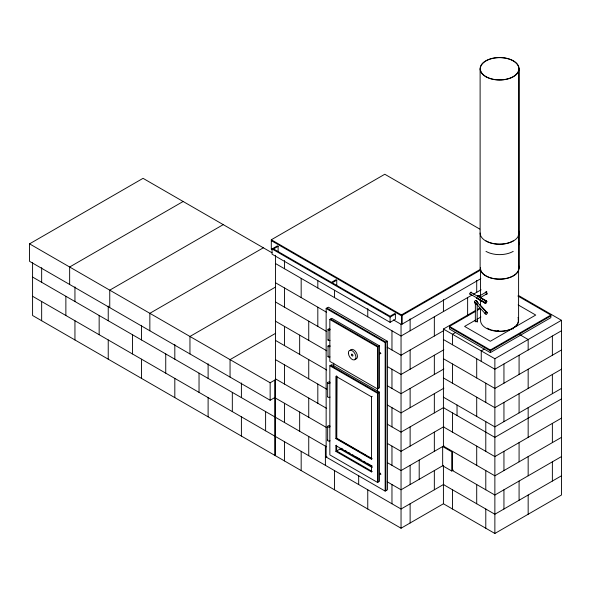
<?xml version="1.0" encoding="UTF-8"?>
<svg xmlns="http://www.w3.org/2000/svg" width="591" height="591" viewBox="0 0 591 591"><rect width="100%" height="100%" fill="white"/><g stroke="black" fill="none" stroke-linecap="round" stroke-linejoin="round"><path stroke-width="0.89" d="M485.248 303.19L484.982 302.607A1.285 0.739 -60 0 1 485.891 301.033C487.59 300.487 486.533 303.7 485.248 303.19L476.509 297.709M380.301 352.502L380.301 353.248L380.944 353.617M380.301 473.073L380.301 473.812L380.944 474.181M274.948 397.47L270.153 400.24L29.55 261.325L29.55 243.854L143.044 178.334L271.993 252.778M183.144 201.487L69.649 267.006L69.649 284.478M223.243 224.632L109.749 290.159L109.749 307.63M278.11 251.567L278.11 246.321L277.356 245.886L271.306 249.38L271.306 239.769L384.793 174.249L479.803 229.101M263.342 247.784L149.848 313.311L149.848 330.783M278.11 246.321L273.574 248.944L331.455 282.358L335.991 279.742L336.752 280.178L336.752 285.416M275.472 287.086L189.955 336.464L189.955 353.935M336.752 280.178L332.208 282.801L390.09 316.215L394.633 313.592L395.386 314.028L395.386 319.273L390.09 322.331L272.059 254.182L272.059 248.944L390.09 317.086L395.386 314.028M275.613 333.317L230.054 359.616L230.054 377.088M326.143 308.502L328.411 307.194L387.43 341.266L387.43 489.791L385.162 491.099L326.143 457.028L326.143 308.502L385.162 342.581L387.43 341.266M329.852 319.472L331.817 318.335L379.481 345.853L379.481 387.792L377.516 388.922L329.852 361.404L329.852 319.472L377.516 346.991L379.481 345.853M29.55 243.854L270.153 382.769L275.746 379.54M271.306 239.769L401.444 314.907L480.564 269.223M480.823 269.947L401.444 315.779L271.306 240.64M329.852 365.77L331.817 364.64L379.481 392.158L379.481 481.273L377.516 482.411L329.852 454.885L329.852 365.77L377.516 393.296L379.481 392.158M393.458 319.908L401.444 324.511L480.823 278.686M471.95 295.086L401.045 336.028L275.45 263.512M473.539 294.17L481.104 289.804M479.079 296.224L486.799 291.769A1.285 0.739 60 0 0 486.341 291.651M486.947 293.779L480.136 297.709L480.136 296.66L479.227 297.184L480.106 297.458M561.45 437.37L494.866 475.814L443.42 446.109L443.42 329.032L475.127 310.733M477.498 309.359L479.877 307.985M517.856 296.002L550.856 315.055L550.856 317.677L490.331 352.628L449.47 329.032L449.47 326.417L475.755 311.243M477.343 310.319L480.535 308.48M443.848 330.532L401.045 355.243L387.186 347.242M476.944 319.288L480.926 316.99M455.668 332.445L452.499 334.277L452.499 344.76M443.848 349.754L401.045 374.465L387.43 366.605M335.902 438.64L336.663 438.197L372.219 458.734L371.466 459.17L335.902 438.64L335.902 376.26L371.466 396.79L372.219 396.354M443.848 368.976L401.045 393.687L387.43 385.827M484.421 349.045L481.251 350.877L481.251 361.36M336.663 375.817L336.663 438.552L336.966 376.57M449.47 326.417L490.331 350.005L550.856 315.055M550.856 315.934L490.331 350.877L449.47 327.288M336.663 446.013L336.663 450.955L372.219 471.485L371.466 471.921L335.902 451.391L335.902 445.629L336.663 445.193M443.848 388.198L401.045 412.91L387.43 405.042M443.42 329.032L494.866 358.737L561.45 320.3L561.45 495.029L494.866 533.474L443.42 503.768L401.045 528.228L32.579 315.498L32.579 262.411M326.143 457.028L326.897 456.592M335.902 451.391L341.273 448.288L342.869 449.212M561.45 330.783L494.866 369.227L443.42 339.522M443.848 407.413L401.045 432.124L387.43 424.264M561.45 350.005L494.866 388.442L443.42 358.737M443.848 426.636L401.045 451.347L387.43 443.486M561.45 369.227L494.866 407.664L443.42 377.959M443.893 445.828L401.045 470.569L387.43 462.709M561.45 388.442L494.866 426.887L443.42 397.182M443.102 465.509L401.045 489.791L387.216 481.805M561.45 398.932L494.866 437.37L443.42 407.664M451.738 471.005L451.738 451.783L442.659 446.545L442.659 465.767L451.738 471.005L453.327 470.089M443.811 484.317L401.045 509.014L275.45 436.498M561.45 418.147L494.866 456.592L443.42 426.887M561.45 456.592L494.866 495.029L452.137 470.362M561.45 475.814L494.866 514.251L443.42 484.546M477.417 298.233L476.774 298.3M519.083 295.84L561.45 320.3M518.144 304.904L535.727 315.055L490.331 341.266L464.6 326.417L475.349 320.211A1.285 0.739 0 0 0 475.349 321.26A1.285 0.739 0 0 0 477.166 321.26A1.285 0.739 0 0 0 477.166 320.211M480.136 296.66L478.326 295.611L477.417 296.135A1.285 0.739 -60 0 1 478.289 296.409M479.685 297.066L486.674 301.1M479.464 297.088L486.762 301.299M470.754 294.392A1.285 0.739 -60 0 1 469.845 293.867A1.285 0.739 -60 0 1 470.754 292.294L486.799 301.558M469.845 293.867L485.891 303.124M476.538 297.967L485.654 303.227M476.627 298.167L485.433 303.249M519.836 334.713L528.162 339.522L528.162 350.005M401.444 323.639L402.198 324.075L402.198 315.343M326.897 308.066L385.916 342.137L385.916 490.663M275.45 282.734L326.66 312.299M330.605 319.029L378.277 346.555L378.277 388.486M275.45 301.949L326.705 331.544M275.45 321.172L326.705 350.766M330.605 365.334L378.277 392.86L378.277 481.968M275.45 340.394L326.705 369.988M275.45 359.616L326.705 389.203M275.45 378.838L326.705 408.425M275.45 380.582L274.689 380.146L274.689 455.284M275.45 398.053L326.705 427.648M336.663 438.552L339.027 439.918M340.608 440.834L359.579 451.783M361.16 452.691L366.686 455.89M368.267 456.799L369.848 457.715M345.262 450.593L346.858 451.517M348.454 452.44L350.049 453.356M352.443 454.738L354.039 455.661M355.634 456.584L361.219 459.805M363.613 461.187L365.208 462.11M366.804 463.034L372.389 466.255M335.902 445.629L371.466 466.159L371.466 471.921M340.061 448.99L372.278 467.592M32.579 277.053L274.689 416.84M275.45 417.276L326.609 446.818M32.579 296.276L274.689 436.062M476.797 301.211L478.038 302.577M479.892 304.624L487.331 312.809M475.659 300.509L486.194 312.107M475.659 302.607L477.521 304.653M474.521 301.905L485.056 313.503M552.371 336.028L552.371 355.243M552.371 374.465L552.371 393.687M552.371 423.392L552.371 442.615M552.371 461.83L552.371 481.052M528.162 369.227L528.162 388.442M528.162 407.664L528.162 437.37M528.162 456.592L528.162 475.814M528.162 495.029L528.162 514.251M519.061 68.77L519.061 267.967M519.083 355.243L519.083 374.465M519.083 393.687L519.083 412.91M519.083 442.615L519.083 461.83M519.083 481.052L519.083 500.274M518.846 68.77L518.846 267.967M518.632 233.017L518.632 243.507M518.602 269.814L518.602 320.396M513.025 328.16L513.025 329.032M503.946 363.982L503.946 383.204M503.946 402.427L503.946 421.642M503.946 451.347L503.946 470.569M503.946 489.791L503.946 509.014M494.866 358.737L494.866 533.474M490.331 350.005L490.331 352.628M485.787 383.204L485.787 402.427M485.787 421.642L485.787 451.347M485.787 470.569L485.787 489.791M485.787 509.014L485.787 528.228M480.549 267.974L480.549 295.566M480.549 300.162L480.549 305.68M480.549 308.443L480.549 320.396A19.023 10.985 0 0 0 502.055 331.285A19.023 10.985 0 0 0 517.952 317.552M480.114 68.77L480.114 267.967A19.473 11.244 0 0 0 501.5 279.159A19.473 11.244 0 0 0 518.691 265.773M477.166 303.789L477.166 322.213M476.708 280.444L476.708 292.338M476.708 358.737L476.708 377.959M476.708 397.182L476.708 416.404M476.708 446.109L476.708 465.324M476.708 484.546L476.708 503.768M476.642 301.787A1.285 0.931 -42.3 0 0 476.139 300.464A1.285 0.931 -42.3 0 0 474.588 301.521A1.285 0.931 -42.3 0 0 475.363 302.658L475.349 321.844M467.629 297.583L467.629 315.889M457.035 405.042L457.035 415.532M452.499 363.982L452.499 383.204M452.499 412.91L452.499 432.132M452.499 451.347L452.499 470.569M452.499 489.791L452.499 509.014M443.42 299.667L443.42 311.56M443.42 465.331L443.42 503.768M434.341 316.806L434.341 336.028M434.341 355.243L434.341 374.465M434.341 393.687L434.341 412.91M434.341 432.132L434.341 451.347M434.341 470.569L434.341 489.791M419.204 460.086L419.204 479.308M410.124 318.881L410.124 330.783M410.124 350.005L410.124 369.227M410.124 388.442L410.124 407.664M410.124 426.887L410.124 446.109M410.124 465.324L410.124 484.546M410.124 503.768L410.124 522.991M401.444 314.907L401.444 324.511M401.045 324.127L401.045 528.228M391.966 330.783L391.966 350.005M391.966 369.227L391.966 388.442M391.966 407.664L391.966 426.887M391.966 446.109L391.966 465.324M391.966 484.546L391.966 503.768M390.09 317.086L390.09 322.331M385.162 342.581L385.162 491.099M377.59 388.878L377.59 391.648M377.516 346.991L377.516 388.922M377.516 393.296L377.516 482.411M371.466 396.79L371.466 459.17M367.757 308.568L367.757 316.806M367.757 489.791L367.757 509.014M358.678 475.393L358.678 484.546M334.469 290.262L334.469 297.583M334.469 470.569L334.469 489.791M333.708 363.14L333.708 366.169M328.027 329.519L328.027 340.002M328.027 346.119L328.027 356.602M327.658 382.724L327.658 396.701M327.658 426.407L327.658 440.384M325.39 446.109L325.39 465.331M317.818 280.651L317.818 287.972M317.818 307.194L317.818 326.417M317.818 384.076L317.818 403.298M308.738 321.172L308.738 340.394M308.738 359.616L308.738 378.838M308.738 398.053L308.738 417.276M308.738 436.498L308.738 455.72M301.174 278.361L301.174 297.583M301.174 451.347L301.174 470.569M299.659 335.149L299.659 354.371M299.659 412.038L299.659 431.253M284.53 260.513L284.53 268.75M284.53 287.972L284.53 307.194M284.53 326.417L284.53 345.639M284.53 364.854L284.53 384.076M284.53 403.298L284.53 422.521M284.53 441.736L284.53 460.958M275.45 255.275L275.45 455.72M270.153 382.769L270.153 400.24M265.61 411.595L265.61 430.817M241.401 382.975L241.401 397.617M241.401 416.84L241.401 436.062M232.322 392.38L232.322 411.595M208.113 363.753L208.113 378.403M208.113 397.617L208.113 416.84M199.034 373.157L199.034 392.38M174.818 344.531L174.818 359.18M174.818 378.403L174.818 397.617M165.739 353.935L165.739 373.157M141.53 325.316L141.53 339.958M141.53 359.18L141.53 378.403M132.45 334.713L132.45 353.935M108.234 306.094L108.234 320.736M108.234 339.958L108.234 359.18M99.155 315.498L99.155 334.713M74.946 286.871L74.946 301.521M74.946 320.736L74.946 339.958M65.867 296.276L65.867 315.498M41.658 267.649L41.658 282.299M41.658 301.521L41.658 320.736M486.12 294.266A1.285 0.835 53 0 0 487.147 293.668A1.285 0.835 53 0 0 486.12 292.168A1.285 0.643 66.1 0 0 485.351 292.907M518.691 230.822A19.473 11.244 0 0 1 501.5 244.209A19.473 11.244 0 0 1 480.114 233.017M518.684 242.051A19.259 11.118 0 0 1 518.684 244.955M513.21 251.367A19.259 11.118 0 0 1 485.972 251.367M518.684 231.569A19.259 11.118 0 0 1 518.196 235.898M513.21 240.884A19.259 11.118 0 0 1 485.972 240.884M518.684 266.511A19.259 11.118 0 0 1 505.778 278.494A19.259 11.118 0 0 1 482.906 273.53M482.315 272.887A19.259 11.118 0 0 1 480.328 267.967M518.196 319.362A18.188 10.505 0 0 1 510.661 329.313A18.188 10.505 0 0 1 491.904 330.088M491.069 329.83A18.188 10.505 0 0 1 487.302 328.16M498.789 330.812A18.062 10.431 0 0 1 497.216 330.731M470.754 292.294A1.285 0.739 -60 0 1 471.662 292.818M478.355 296.409A1.285 0.739 60 0 1 479.345 296.217A1.285 0.739 60 0 1 480.136 297.709M476.59 303.981A1.285 0.739 0 0 1 475.142 303.634A1.285 0.739 0 0 1 475.349 302.74M517.391 324.984A18.188 10.505 0 0 1 516.475 326.254M330.051 440.753A1.285 0.739 0 0 1 328.3 441.026A1.285 0.739 0 0 1 327.828 440.014M330.051 426.776A1.285 0.739 0 0 1 328.116 426.975A1.285 0.739 0 0 1 328.116 425.838A1.285 0.739 0 0 1 330.051 426.037M330.051 397.071A1.285 0.739 0 0 1 328.448 397.388A1.285 0.739 0 0 1 327.702 396.509M330.051 383.094A1.285 0.739 0 0 1 328.116 383.293A1.285 0.739 0 0 1 328.116 382.155A1.285 0.739 0 0 1 330.051 382.355M350.256 350.374A5.349 3.088 60 0 1 356.469 352.849A5.349 3.088 60 0 1 354.984 359.047M330.022 329.822A1.071 0.621 0 0 1 328.404 329.992A1.071 0.621 0 0 1 328.404 329.047A1.071 0.621 0 0 1 330.022 329.209M330.022 340.313A1.071 0.621 0 0 1 328.441 340.49A1.071 0.621 0 0 1 328.337 339.566M330.022 346.422A1.071 0.621 0 0 1 328.404 346.592A1.071 0.621 0 0 1 328.404 345.646A1.071 0.621 0 0 1 330.022 345.809M330.022 356.912A1.071 0.621 0 0 1 328.441 357.09A1.071 0.621 0 0 1 328.337 356.166M379.422 353.108C379.777 355.346 380.981 352.62 379.422 353.108M379.422 473.672C379.777 475.91 380.981 473.184 379.422 473.672M486.194 314.205A1.285 0.931 -42.3 0 0 487.183 312.336A1.285 0.931 -42.3 0 0 485.211 312.927A1.285 0.931 -42.3 0 0 486.194 314.205M485.817 76.719A19.473 11.244 0 0 0 518.403 71.681A19.473 11.244 0 0 0 494.549 57.911A19.473 11.244 0 0 0 485.817 76.719M485.972 76.631A19.259 11.118 0 0 0 518.196 71.651A19.259 11.118 0 0 0 494.608 58.029A19.259 11.118 0 0 0 485.972 76.631M351.416 354.711A1.071 0.621 60 0 0 352.605 356.033A1.071 0.621 60 0 0 352.487 354.46A1.071 0.621 60 0 0 351.416 354.711M348.402 353.285A5.349 3.088 60 0 0 354.341 359.904A5.349 3.088 60 0 0 353.765 352.029A5.349 3.088 60 0 0 348.402 353.285"/></g></svg>
